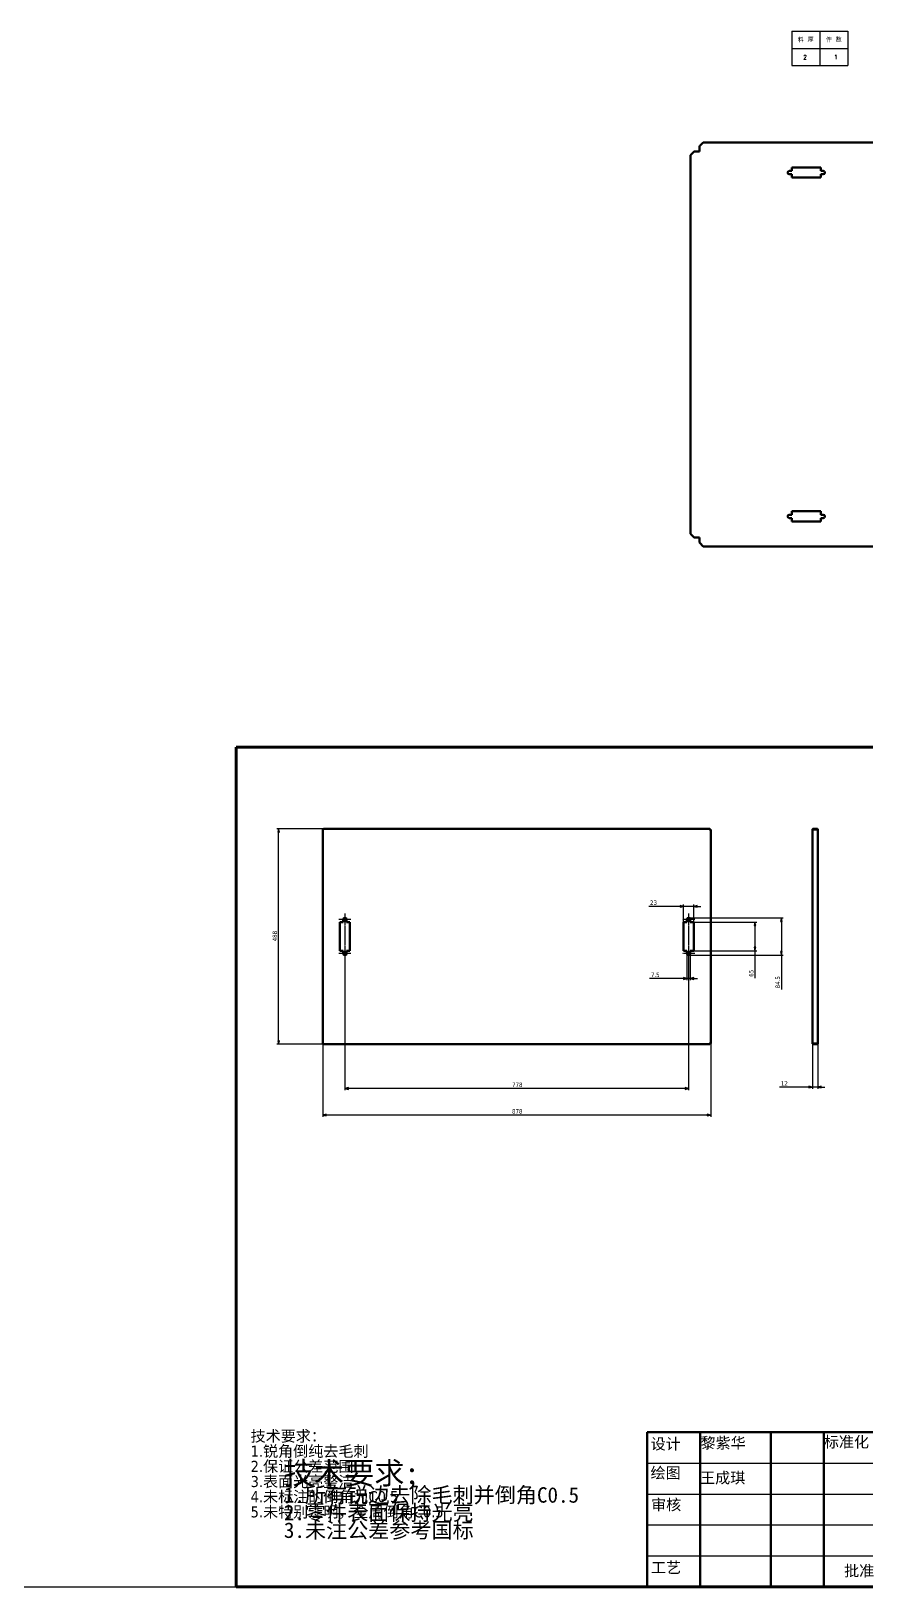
# Model space of a CAD drawing. Header units: millimetres. Extents: x 1472 to 285341, y -86221 to 5170.
# Drawn here: x 29286 to 31175, y 1332 to 4853 of the extents above; entities that cross this region are included whole.
import ezdxf
from ezdxf.enums import TextEntityAlignment as Align

# ---------------------------------------------------------------- set-up
doc = ezdxf.new("R2010")
doc.units = ezdxf.units.MM
doc.linetypes.add('CHAIN', pattern=[0.3543, 0.2362, -0.0295, 0.0591, -0.0295])
for name, color, linetype, lineweight, true_color in [('中心标记 (ISO)', 1, 'Continuous', 25, 0xff0000), ('中心线 (ISO)', 1, 'Continuous', 25, 0xff0000), ('尺寸 (ISO)', 5, 'Continuous', 25, 0x0000ff)]:
    doc.layers.add(name, color=color, linetype=linetype, lineweight=lineweight, true_color=true_color)
for name, color, linetype, lineweight in [('可见 (ISO)', 7, 'Continuous', 50), ('图框 (ISO)', 7, 'Continuous', 70), ('标题 (ISO)', 7, 'Continuous', 50), ('符号 (ISO)', 7, 'Continuous', 25)]:
    doc.layers.add(name, color=color, linetype=linetype, lineweight=lineweight)
doc.styles.add('DIM', font='romans.shx', dxfattribs={"width": 0.8, "bigfont": 'bigfont.shx'})
doc.styles.get("Standard").update_dxf_attribs({"font": 'arial.ttf'})
doc.styles.add('文本样式19', font='tahoma.ttf')
doc.styles.add('文本样式91', font='tahoma.ttf')
doc.styles.add('注释文本 (ISO)', font='tahoma.ttf')
doc.dimstyles.new('默认 (GB)', dxfattribs={"dimscale": 4, "dimtxt": 2.5, "dimasz": 2, "dimexe": 1, "dimexo": 0, "dimgap": 0.75, "dimtad": 1, "dimtoh": 1, "dimrnd": 1e-08, "dimdsep": 46, "dimtxsty": '注释文本 (ISO)', "dimblk": 'Filled-1', "dimcen": 0.09, "dimdle": 10, "dimclrd": 256, "dimclre": 256, "dimclrt": 256, "dimaunit": 1, "dimazin": 2, "dimtfac": 0.8, "dimtdec": 3, "dimtmove": 0, "dimatfit": 3, "dimldrblk": 'Filled-2', "dimfxl": 0, "dimtolj": 1, "dimtzin": 0, "dimlwd": -1, "dimlwe": -1, "dimarcsym": 0})

# ---------------------------------------------------------------- blocks, each defined once
blk = doc.blocks.new('图框 A3-A4')
at = {"layer": '图框 (ISO)'}
for p, q in [((287, 200), (10, 200)), ((10, 200), (10, 10)), ((287, 10), (287, 200)), ((10, 10), (287, 10))]:
    blk.add_line(p, q, dxfattribs=at)
blk = doc.blocks.new('标题栏 GB1')
at = {"layer": '标题 (ISO)'}
for p, q in [((361.15, 211.7), (366.21, 218.12)), ((361.15, 211.7), (359.01, 214.46)), ((359.01, 214.46), (363.33, 214.46)), ((194.57, 65.23), (194.57, 72.23)), ((194.57, 72.23), (378.57, 72.23)), ((206.57, 65.23), (206.57, 72.23)), ((222.57, 65.23), (222.57, 72.23)), ((234.57, 65.23), (234.57, 72.23)), ((250.57, 65.23), (250.57, 72.23)), ((262.57, 65.23), (262.57, 72.23)), ((273.31, 65.23), (273.31, 72.23)), ((317.57, 65.23), (317.57, 72.23)), ((378.57, 72.23), (378.57, 65.23)), ((194.57, 37.23), (194.57, 65.23)), ((206.57, 37.23), (206.57, 65.23)), ((222.57, 44.23), (222.57, 65.23)), ((234.57, 37.23), (234.57, 65.23)), ((250.57, 37.23), (250.57, 65.23)), ((262.57, 37.23), (262.57, 65.23)), ((273.31, 65.23), (273.31, 37.23)), ((317.57, 55.23), (317.57, 65.23)), ((378.57, 65.23), (378.57, 37.23)), ((317.57, 55.23), (317.57, 46.23)), ((366.57, 53.06), (362.57, 52.06)), ((366.57, 48.06), (366.57, 53.06)), ((362.57, 52.06), (362.57, 49.06)), ((305.57, 46.23), (305.57, 37.23)), ((362.57, 49.06), (366.57, 48.06)), ((222.57, 44.23), (222.57, 37.23)), ((378.57, 37.23), (194.57, 37.23))]:
    blk.add_line(p, q, dxfattribs=at)
at = {"layer": '标题 (ISO)', "lineweight": 25}
for p, q in [((194.57, 65.23), (273.31, 65.23)), ((273.31, 65.23), (378.57, 65.23)), ((194.57, 58.23), (273.31, 58.23)), ((332.57, 55.23), (273.31, 55.23)), ((279.81, 55.23), (279.81, 46.23)), ((286.31, 55.23), (286.31, 46.23)), ((332.57, 55.23), (378.57, 55.23)), ((358.57, 55.23), (358.57, 46.23)), ((372.58, 53.56), (372.58, 47.56)), ((194.57, 51.23), (273.31, 51.23)), ((361.32, 50.56), (367.88, 50.56)), ((368.55, 50.56), (370.07, 50.56)), ((370.07, 50.56), (376.97, 50.56)), ((273.31, 46.23), (378.57, 46.23)), ((358.57, 46.23), (358.57, 37.23)), ((194.57, 44.23), (273.31, 44.23))]:
    blk.add_line(p, q, dxfattribs=at)
at = {"layer": '标题 (ISO)', "lineweight": 50}
for p, q in [((292.81, 65.23), (292.81, 46.23)), ((332.57, 65.23), (332.57, 37.23))]:
    blk.add_line(p, q, dxfattribs=at)
at = {"layer": '标题 (ISO)'}
for radius in [2.5, 1.5]:
    blk.add_circle((372.57, 50.56), radius, dxfattribs=at)
at = {"layer": '标题 (ISO)', "style": '注释文本 (ISO)'}
blk.add_text('阶段标记', height=2.5, dxfattribs=at).set_placement((283.06, 60.23), align=Align.MIDDLE_CENTER)
for s, insert, char_height, attachment_point in [('\\fTahoma|b0|i0;\\H3.5000;6.3', (357.6, 220.71), 3.5, 1), ('\\fTahoma|b0|i0;\\H3.5000;其余', (347.8, 213.91), 3.5, 1), ('\\fTahoma|b0|i0;设计', (195.38, 70.83), 2.5, 1), ('\\f仿宋|b0|i0;\\H2.5000;黎紫华', (206.66, 71.05), 2.5, 1), ('\\fTahoma|b0|i0;标准化', (234.57, 71.28), 2.5, 1), ('助记码：K255-1', (274.11, 71.21), 2.5, 1), ('\\fTahoma|b0|i0;\\W1.30;\\H2.0000;广州\\fArial|b0|i0;\\W1.30;\\H2.0000;蓝海\\fTahoma|b0|i0;\\W1.30;\\H2.0000;智能科技有限公司', (348.5, 68.73), 2, 5), ('\\fTahoma|b0|i0;绘图', (195.35, 64.28), 2.5, 1), ('\\fTahoma|b0|i0;材料：', (293.76, 64.39), 2.5, 1), ('\\fTahoma|b0|i0;数量：', (319.04, 64.37), 2.5, 1), ('\\fTahoma|b0|i0;设备名称：', (333.96, 64.5), 2.5, 1), ('保温杯生产', (342.05, 60.22), 2.5, 1), ('\\fTahoma|b0|i0;审核', (195.48, 57.07), 2.5, 1), ('\\fTahoma|b0|i0;热处理：', (318.29, 54.82), 2.5, 1), ('\\fTahoma|b0|i0;模块名称：', (274.14, 45.81), 2.5, 1), ('\\fTahoma|b0|i0;零件名称：', (306.59, 45.8), 2.5, 1), ('\\fTahoma|b0|i0;零件代号：', (333.25, 45.9), 2.5, 1), ('\\fTahoma|b0|i0;批准', (242.57, 40.73), 2.5, 5), ('1', (364.63, 42.81), 2.5, 1), ('三维机械手', (282.42, 41.45), 2.5, 1)]:
    blk.add_mtext(s, dxfattribs=dict(at, insert=insert, char_height=char_height, attachment_point=attachment_point))
at = {"layer": '标题 (ISO)', "insert": (104.85, 72.61), "char_height": 2.5, "attachment_point": 1, "line_spacing_factor": 0.823237, "style": '注释文本 (ISO)'}
blk.add_mtext('\\fTahoma|b0|i0;技术要求：\\P1.锐角倒纯去毛刺\\P2.保证公差范围\\P3.表面光亮整洁\\P4.未标注的倒角为C0.5\\P5.未特别注明，全周倒角C0.5\\P', dxfattribs=at)
at = {"layer": '标题 (ISO)', "char_height": 2.5, "attachment_point": 1, "style": '注释文本 (ISO)'}
for s, insert, width in [('\\f仿宋|b0|i0;\\H2.5000;王成琪', (206.57, 63.16), 11.2281), ('\\fTahoma|b0|i0;表面处理：', (293.74, 54.71), 17.19), ('\\fTahoma|b0|i0;工艺', (195.45, 42.85), 6.876), ('\\fTahoma|b0|i0;  共   套', (358.32, 43.18), 17.7919)]:
    blk.add_mtext(s, dxfattribs=dict(at, insert=insert, width=width))
at = {"layer": '标题 (ISO)', "insert": (333.72, 52.37), "char_height": 2.5, "width": 27.2374, "attachment_point": 1, "line_spacing_factor": 0.987884, "style": '注释文本 (ISO)'}
blk.add_mtext('共10 张 第7 张', dxfattribs=at)
at = {"layer": '标题 (ISO)'}
for tag, p, height, style in [('材料_001', (293.5, 56.7), 2.5, '注释文本 (ISO)'), ('零件代号_001', (306.4, 37.87), 2, '文本样式91'), ('描述_001', (333.1, 38.7), 2, '文本样式91')]:
    blk.add_attdef(tag, p, '', height=height, dxfattribs=dict(at, style=style))
at = {"layer": '标题 (ISO)', "style": '文本样式91'}
blk.add_attdef('热处理', text='', height=2, dxfattribs=at).set_placement((318.2, 50.63), align=Align.TOP_LEFT)
at = {"layer": '标题 (ISO)', "style": '文本样式19'}
for tag, p in [('工程核准人', (256.57, 40.73)), ('工程批准日期', (267.94, 40.73))]:
    blk.add_attdef(tag, text='', height=1, dxfattribs=at).set_placement(p, align=Align.MIDDLE_CENTER)
blk = doc.blocks.new('Filled-1')
at = {"color": 0}
for p, q in [((0, 0), (-1, 0.25)), ((-1, 0.25), (-1, -0.25)), ((-1, 0), (0, 0)), ((-1, -0.25), (0, 0))]:
    blk.add_line(p, q, dxfattribs=at)
at = {"color": 0, "flags": 128}
blk.add_lwpolyline([(-1, -0.25), (0, 0), (-1, 0.25), (-1, -0.25)], dxfattribs=at)
at = {"color": 0}
blk.add_solid([(-1, -0.25), (0, 0), (-1, 0.25), (-1, -0.25)], dxfattribs=at)
blk = doc.blocks.new('*D295')
at = {"layer": 'Defpoints', "color": 0, "transparency": 16777216}
for p in [(29946.2, 2562.4), (30824.2, 2562.4), (29946.2, 2400)]:
    blk.add_point(p, dxfattribs=at)
at = {"layer": '尺寸 (ISO)', "transparency": 16777216}
for p, q in [((29946.2, 2562.4), (29946.2, 2396)), ((30824.2, 2562.4), (30824.2, 2396)), ((30816.2, 2400), (29954.2, 2400))]:
    blk.add_line(p, q, dxfattribs=at)
at = {"layer": '尺寸 (ISO)', "transparency": 16777216, "xscale": 8, "yscale": 8, "zscale": 8, "rotation": 180}
blk.add_blockref('Filled-1', (29946.2, 2400), dxfattribs=at)
at = {"layer": '尺寸 (ISO)', "transparency": 16777216, "xscale": 8, "yscale": 8, "zscale": 8}
blk.add_blockref('Filled-1', (30824.2, 2400), dxfattribs=at)
at = {"layer": '尺寸 (ISO)', "transparency": 16777216, "insert": (30374.6, 2413.4), "char_height": 10, "attachment_point": 1, "style": '注释文本 (ISO)'}
blk.add_mtext('\\A1;878', dxfattribs=at)
blk = doc.blocks.new('Filled-2')
at = {"color": 0}
for p, q in [((0, 0), (-1, 0.125)), ((-1, 0.125), (-1, -0.125)), ((-1, 0), (0, 0)), ((-1, -0.125), (0, 0))]:
    blk.add_line(p, q, dxfattribs=at)
at = {"color": 0, "flags": 128}
blk.add_lwpolyline([(-1, -0.125), (0, 0), (-1, 0.125), (-1, -0.125)], dxfattribs=at)
at = {"color": 0}
blk.add_solid([(-1, -0.125), (0, 0), (-1, 0.125), (-1, -0.125)], dxfattribs=at)
blk = doc.blocks.new('*D296')
at = {"layer": 'Defpoints', "color": 0, "transparency": 16777216}
for p in [(29846.2, 3048), (29948.6, 3048), (29948.6, 2560)]:
    blk.add_point(p, dxfattribs=at)
at = {"layer": '尺寸 (ISO)', "transparency": 16777216}
for p, q in [((29948.6, 3048), (29842.2, 3048)), ((29846.2, 2568), (29846.2, 3040)), ((29948.6, 2560), (29842.2, 2560))]:
    blk.add_line(p, q, dxfattribs=at)
at = {"layer": '尺寸 (ISO)', "transparency": 16777216, "xscale": 8, "yscale": 8, "zscale": 8}
for p, rotation in [((29846.2, 3048), 90), ((29846.2, 2560), 270)]:
    blk.add_blockref('Filled-1', p, dxfattribs=dict(at, rotation=rotation))
at = {"layer": '尺寸 (ISO)', "transparency": 16777216, "insert": (29832.7, 2793), "char_height": 10, "attachment_point": 1, "rotation": 90, "style": '注释文本 (ISO)'}
blk.add_mtext('\\A1;488', dxfattribs=at)
blk = doc.blocks.new('*D297')
at = {"layer": 'Defpoints', "color": 0, "transparency": 16777216}
for p in [(29996.2, 2751.7), (30774.2, 2761.7), (29996.2, 2460)]:
    blk.add_point(p, dxfattribs=at)
at = {"layer": '尺寸 (ISO)', "transparency": 16777216}
for p, q in [((29996.2, 2751.7), (29996.2, 2456)), ((30774.2, 2761.7), (30774.2, 2456)), ((30766.2, 2460), (30004.2, 2460))]:
    blk.add_line(p, q, dxfattribs=at)
at = {"layer": '尺寸 (ISO)', "transparency": 16777216, "xscale": 8, "yscale": 8, "zscale": 8, "rotation": 180}
blk.add_blockref('Filled-1', (29996.2, 2460), dxfattribs=at)
at = {"layer": '尺寸 (ISO)', "transparency": 16777216, "xscale": 8, "yscale": 8, "zscale": 8}
blk.add_blockref('Filled-1', (30774.2, 2460), dxfattribs=at)
at = {"layer": '尺寸 (ISO)', "transparency": 16777216, "insert": (30374.6, 2473.4), "char_height": 10, "attachment_point": 1, "style": '注释文本 (ISO)'}
blk.add_mtext('\\A1;778', dxfattribs=at)
blk = doc.blocks.new('*D298')
at = {"layer": 'Defpoints', "color": 0, "transparency": 16777216}
for p in [(30785.7, 2836.5), (30785.7, 2771.5), (30924.2, 2771.5)]:
    blk.add_point(p, dxfattribs=at)
at = {"layer": '尺寸 (ISO)', "transparency": 16777216}
for p, q in [((30785.7, 2836.5), (30928.2, 2836.5)), ((30924.2, 2828.5), (30924.2, 2779.5)), ((30785.7, 2771.5), (30928.2, 2771.5)), ((30924.2, 2771.5), (30924.2, 2709.8))]:
    blk.add_line(p, q, dxfattribs=at)
at = {"layer": '尺寸 (ISO)', "transparency": 16777216, "xscale": 8, "yscale": 8, "zscale": 8}
for p, rotation in [((30924.2, 2836.5), 90), ((30924.2, 2771.5), 270)]:
    blk.add_blockref('Filled-1', p, dxfattribs=dict(at, rotation=rotation))
at = {"layer": '尺寸 (ISO)', "transparency": 16777216, "insert": (30910.8, 2712.8), "char_height": 10, "attachment_point": 1, "rotation": 90, "style": '注释文本 (ISO)'}
blk.add_mtext('\\A1;65', dxfattribs=at)
blk = doc.blocks.new('*D299')
at = {"layer": 'Defpoints', "color": 0, "transparency": 16777216}
for p in [(30774.2, 2846.2), (30774.2, 2761.7), (30984.2, 2761.7)]:
    blk.add_point(p, dxfattribs=at)
at = {"layer": '尺寸 (ISO)', "transparency": 16777216}
for p, q in [((30774.2, 2846.2), (30988.2, 2846.2)), ((30984.2, 2838.2), (30984.2, 2769.7)), ((30774.2, 2761.7), (30988.2, 2761.7)), ((30984.2, 2761.7), (30984.2, 2683.8))]:
    blk.add_line(p, q, dxfattribs=at)
at = {"layer": '尺寸 (ISO)', "transparency": 16777216, "xscale": 8, "yscale": 8, "zscale": 8}
for p, rotation in [((30984.2, 2846.2), 90), ((30984.2, 2761.7), 270)]:
    blk.add_blockref('Filled-1', p, dxfattribs=dict(at, rotation=rotation))
at = {"layer": '尺寸 (ISO)', "transparency": 16777216, "insert": (30970.7, 2686.8), "char_height": 10, "attachment_point": 1, "rotation": 90, "style": '注释文本 (ISO)'}
blk.add_mtext('\\A1;84.5', dxfattribs=at)
blk = doc.blocks.new('*D300')
at = {"layer": 'Defpoints', "color": 0, "transparency": 16777216}
for p in [(30762.7, 2872.1), (30762.7, 2836.5), (30785.7, 2836.5)]:
    blk.add_point(p, dxfattribs=at)
at = {"layer": '尺寸 (ISO)', "transparency": 16777216}
for p, q in [((30754.7, 2872.1), (30683.8, 2872.1)), ((30762.7, 2836.5), (30762.7, 2876.1)), ((30785.7, 2872.1), (30762.7, 2872.1)), ((30785.7, 2836.5), (30785.7, 2876.1)), ((30793.7, 2872.1), (30801.7, 2872.1))]:
    blk.add_line(p, q, dxfattribs=at)
at = {"layer": '尺寸 (ISO)', "transparency": 16777216, "xscale": 8, "yscale": 8, "zscale": 8}
blk.add_blockref('Filled-1', (30762.7, 2872.1), dxfattribs=at)
at = {"layer": '尺寸 (ISO)', "transparency": 16777216, "xscale": 8, "yscale": 8, "zscale": 8, "rotation": 180}
blk.add_blockref('Filled-1', (30785.7, 2872.1), dxfattribs=at)
at = {"layer": '尺寸 (ISO)', "transparency": 16777216, "insert": (30686.8, 2885.5), "char_height": 10, "attachment_point": 1, "style": '注释文本 (ISO)'}
blk.add_mtext('\\A1;23', dxfattribs=at)
blk = doc.blocks.new('*D301')
at = {"layer": 'Defpoints', "color": 0, "transparency": 16777216}
for p in [(30770.4, 2765.5), (30777.9, 2765.5), (30770.4, 2709)]:
    blk.add_point(p, dxfattribs=at)
at = {"layer": '尺寸 (ISO)', "transparency": 16777216}
for p, q in [((30770.4, 2765.5), (30770.4, 2705)), ((30777.9, 2765.5), (30777.9, 2705)), ((30762.4, 2709), (30685.9, 2709)), ((30777.9, 2709), (30770.4, 2709)), ((30785.9, 2709), (30793.9, 2709))]:
    blk.add_line(p, q, dxfattribs=at)
at = {"layer": '尺寸 (ISO)', "transparency": 16777216, "xscale": 8, "yscale": 8, "zscale": 8}
blk.add_blockref('Filled-1', (30770.4, 2709), dxfattribs=at)
at = {"layer": '尺寸 (ISO)', "transparency": 16777216, "xscale": 8, "yscale": 8, "zscale": 8, "rotation": 180}
blk.add_blockref('Filled-1', (30777.9, 2709), dxfattribs=at)
at = {"layer": '尺寸 (ISO)', "transparency": 16777216, "insert": (30688.9, 2722.2), "char_height": 10, "attachment_point": 1, "style": '注释文本 (ISO)'}
blk.add_mtext('\\A1;7.5', dxfattribs=at)
blk = doc.blocks.new('*D302')
at = {"layer": 'Defpoints', "color": 0, "transparency": 16777216}
for p in [(31054.4, 2563.2), (31066.4, 2562.4), (31054.4, 2463.2)]:
    blk.add_point(p, dxfattribs=at)
at = {"layer": '尺寸 (ISO)', "transparency": 16777216}
for p, q in [((31054.4, 2563.2), (31054.4, 2459.2)), ((31066.4, 2562.4), (31066.4, 2459.2)), ((31046.4, 2463.2), (30980, 2463.2)), ((31066.4, 2463.2), (31054.4, 2463.2)), ((31074.4, 2463.2), (31082.4, 2463.2))]:
    blk.add_line(p, q, dxfattribs=at)
at = {"layer": '尺寸 (ISO)', "transparency": 16777216, "xscale": 8, "yscale": 8, "zscale": 8}
blk.add_blockref('Filled-1', (31054.4, 2463.2), dxfattribs=at)
at = {"layer": '尺寸 (ISO)', "transparency": 16777216, "xscale": 8, "yscale": 8, "zscale": 8, "rotation": 180}
blk.add_blockref('Filled-1', (31066.4, 2463.2), dxfattribs=at)
at = {"layer": '尺寸 (ISO)', "transparency": 16777216, "insert": (30983, 2476.4), "char_height": 10, "attachment_point": 1, "style": '注释文本 (ISO)'}
blk.add_mtext('\\A1;12', dxfattribs=at)
blk = doc.blocks.new('加工')
at = {"layer": '符号 (ISO)', "insert": (-36.68, 11.05), "char_height": 2.5, "width": 80.4946, "attachment_point": 1, "line_spacing_factor": 0.683636, "style": '注释文本 (ISO)'}
blk.add_mtext('{\\fFangSong|b0|i0|c134|p49;\\H2x;技术要求\\fFangSong|b0|i0|c0|p49;;\\P\\H0.7x;1.\\fFangSong|b0|i0|c134|p49;所有锐边去除毛刺并倒角\\fFangSong|b0|i0|c0|p49;C0.5\\H2.12498x; \\H0.47059x;\\P2.\\fFangSong|b0|i0|c134|p49;零件表面保持光亮\\H1.84035x; \\H0.54337x;\\P\\fFangSong|b0|i0|c0|p49;3.\\fFangSong|b0|i0|c134|p49;未注公差参考国标\\H1.80945x; }', dxfattribs=at)
blk = doc.blocks.new('*T31')
at = {"color": 0, "linetype": 'ByBlock', "lineweight": -2, "transparency": 16777216}
for p, q in [((0, 0), (127, 0)), ((0, 0), (0, -78)), ((63.5, 0), (63.5, -78)), ((127, 0), (127, -78)), ((0, -39), (127, -39)), ((0, -78), (127, -78))]:
    blk.add_line(p, q, dxfattribs=at)
at = {"color": 0, "transparency": 16777216, "char_height": 10, "width": 60.5, "attachment_point": 5}
for s, insert in [('{\\fSimSun|b0|i0|c134|p2;料 厚}', (31.75, -19.5)), ('{\\fSimSun|b0|i0|c134|p2;件 数}', (95.25, -19.5))]:
    blk.add_mtext(s, dxfattribs=dict(at, insert=insert))
blk = doc.blocks.new('拆图参数')
blk.add_blockref('*T31', (-63.5, 78))
at = {"style": 'DIM', "width": 0.8}
blk.add_attdef('6', text='', height=10, dxfattribs=at).set_placement((-37.1, 18.9), align=Align.MIDDLE_LEFT)
blk.add_attdef('1', text='', height=10, dxfattribs=at).set_placement((36.6, 19.3), align=Align.MIDDLE_CENTER)

msp = doc.modelspace()

# ---------------------------------------------------------------- linework, layer by layer
msp.add_line((2580.4943, 1332.2076), (59870.06257, 1332.2076))
at = {"layer": '中心标记 (ISO)', "linetype": 'CHAIN', "ltscale": 3.05572}
for p, q in [((30009.9006, 2842.4689), (29982.4006, 2842.4689)), ((30787.9006, 2842.4689), (30760.4006, 2842.4689)), ((30009.9006, 2765.4689), (29982.4006, 2765.4689)), ((30787.9006, 2765.4689), (30760.4006, 2765.4689))]:
    msp.add_line(p, q, dxfattribs=at)
at = {"layer": '中心线 (ISO)', "linetype": 'CHAIN', "ltscale": 11.612018}
for p, q in [((29996.1506, 2856.2189), (29996.1506, 2751.7189)), ((30774.1506, 2856.2189), (30774.1506, 2751.7189))]:
    msp.add_line(p, q, dxfattribs=at)
at = {"layer": '可见 (ISO)'}
for p, q in [((30778.64273, 4571.86061), (30786.24273, 4579.46061)), ((30788.95707, 4580.66061), (30796.15707, 4580.66061)), ((30796.15707, 4580.66061), (30796.15707, 4580.30914)), ((30796.15707, 4580.30914), (30798.8714, 4580.30914)), ((30798.51993, 4583.02348), (30798.51993, 4590.22348)), ((30798.8714, 4583.02348), (30798.51993, 4583.02348)), ((30798.8714, 4580.30914), (30798.8714, 4583.02348)), ((30799.71993, 4592.93781), (30807.31993, 4600.53781)), ((30807.31993, 4600.53781), (31273.62288, 4600.53781)), ((30778.64273, 3715.55767), (30778.64273, 4571.86061)), ((31007.9714, 4536.45914), (31007.9714, 4544.20914)), ((31007.9714, 4544.20914), (31072.9714, 4544.20914)), ((31072.9714, 4544.20914), (31072.9714, 4536.45914)), ((31001.9714, 4536.45914), (31007.9714, 4536.45914)), ((31007.9714, 4528.95914), (31001.9714, 4528.95914)), ((31007.9714, 4521.20914), (31007.9714, 4528.95914)), ((31072.9714, 4521.20914), (31007.9714, 4521.20914)), ((31072.9714, 4536.45914), (31078.9714, 4536.45914)), ((31078.9714, 4528.95914), (31072.9714, 4528.95914)), ((31072.9714, 4528.95914), (31072.9714, 4521.20914)), ((31001.9714, 3758.45914), (31007.9714, 3758.45914)), ((31007.9714, 3750.95914), (31001.9714, 3750.95914)), ((31007.9714, 3758.45914), (31007.9714, 3766.20914)), ((31007.9714, 3766.20914), (31072.9714, 3766.20914)), ((31007.9714, 3743.20914), (31007.9714, 3750.95914)), ((31072.9714, 3743.20914), (31007.9714, 3743.20914)), ((31072.9714, 3766.20914), (31072.9714, 3758.45914)), ((31072.9714, 3758.45914), (31078.9714, 3758.45914)), ((31078.9714, 3750.95914), (31072.9714, 3750.95914)), ((31072.9714, 3750.95914), (31072.9714, 3743.20914)), ((30786.24273, 3707.95767), (30778.64273, 3715.55767)), ((30796.15707, 3706.75767), (30788.95707, 3706.75767)), ((30796.15707, 3707.10914), (30796.15707, 3706.75767)), ((30798.8714, 3707.10914), (30796.15707, 3707.10914)), ((30798.51993, 3704.3948), (30798.8714, 3704.3948)), ((30798.51993, 3697.1948), (30798.51993, 3704.3948)), ((30798.8714, 3704.3948), (30798.8714, 3707.10914)), ((30807.31993, 3686.88047), (30799.71993, 3694.48047)), ((31273.62288, 3686.88047), (30807.31993, 3686.88047)), ((29946.1506, 3045.92037), (29946.1506, 3045.5689)), ((29947.3506, 3045.92037), (29946.1506, 3045.92037)), ((29948.5506, 3045.5689), (29946.1506, 3045.5689)), ((29946.1506, 2562.3689), (29946.1506, 3045.5689)), ((29947.70207, 3045.5689), (29947.3506, 3045.92037)), ((29947.3506, 3045.5689), (29947.3506, 3045.92037)), ((29948.5506, 3047.9689), (29948.19913, 3047.9689)), ((29948.19913, 3046.7689), (29948.19913, 3047.9689)), ((29948.5506, 3046.41743), (29948.19913, 3046.7689)), ((29948.5506, 3046.7689), (29948.19913, 3046.7689)), ((29948.5506, 3047.9689), (29948.5506, 3045.5689)), ((29948.5506, 3047.9689), (30821.7506, 3047.9689)), ((30822.10207, 3047.9689), (30821.7506, 3047.9689)), ((30821.7506, 3045.5689), (30821.7506, 3047.9689)), ((30821.7506, 3046.41743), (30822.10207, 3046.7689)), ((30821.7506, 3046.7689), (30822.10207, 3046.7689)), ((30824.1506, 3045.5689), (30821.7506, 3045.5689)), ((30822.10207, 3046.7689), (30822.10207, 3047.9689)), ((30822.59913, 3045.5689), (30822.9506, 3045.92037)), ((30822.9506, 3045.92037), (30824.1506, 3045.92037)), ((30822.9506, 3045.5689), (30822.9506, 3045.92037)), ((30824.1506, 3045.5689), (30824.1506, 3045.92037)), ((30824.1506, 3045.5689), (30824.1506, 2562.3689)), ((31055.07835, 3045.5689), (31054.37541, 3045.5689)), ((31054.37541, 3045.5689), (31054.37541, 3044.72037)), ((31054.37541, 2563.21743), (31054.37541, 3044.72037)), ((31063.97541, 3047.9689), (31056.77541, 3047.9689)), ((31063.97541, 3046.7689), (31056.77541, 3046.7689)), ((31056.77541, 3045.92037), (31063.97541, 3045.92037)), ((31063.97541, 3046.7689), (31063.97541, 3047.9689)), ((31063.97541, 3045.92037), (31063.97541, 3045.5689)), ((31066.37541, 3045.5689), (31063.97541, 3045.5689)), ((31066.37541, 3045.5689), (31066.37541, 2562.3689)), ((29984.6506, 2836.4689), (29992.4006, 2836.4689)), ((29984.6506, 2771.4689), (29984.6506, 2836.4689)), ((29992.4006, 2836.4689), (29992.4006, 2842.4689)), ((29999.9006, 2842.4689), (29999.9006, 2836.4689)), ((29999.9006, 2836.4689), (30007.6506, 2836.4689)), ((30007.6506, 2836.4689), (30007.6506, 2771.4689)), ((30762.6506, 2836.4689), (30770.4006, 2836.4689)), ((30762.6506, 2771.4689), (30762.6506, 2836.4689)), ((30770.4006, 2836.4689), (30770.4006, 2842.4689)), ((30777.9006, 2842.4689), (30777.9006, 2836.4689)), ((30777.9006, 2836.4689), (30785.6506, 2836.4689)), ((30785.6506, 2836.4689), (30785.6506, 2771.4689)), ((29992.4006, 2771.4689), (29984.6506, 2771.4689)), ((29992.4006, 2765.4689), (29992.4006, 2771.4689)), ((30007.6506, 2771.4689), (29999.9006, 2771.4689)), ((29999.9006, 2771.4689), (29999.9006, 2765.4689)), ((30770.4006, 2771.4689), (30762.6506, 2771.4689)), ((30770.4006, 2765.4689), (30770.4006, 2771.4689)), ((30785.6506, 2771.4689), (30777.9006, 2771.4689)), ((30777.9006, 2771.4689), (30777.9006, 2765.4689)), ((29946.1506, 2562.3689), (29946.1506, 2562.01743)), ((29946.1506, 2562.3689), (29948.5506, 2562.3689)), ((29947.3506, 2562.01743), (29946.1506, 2562.01743)), ((29947.70207, 2562.3689), (29947.3506, 2562.01743)), ((29947.3506, 2562.3689), (29947.3506, 2562.01743)), ((29948.5506, 2561.52037), (29948.19913, 2561.1689)), ((29948.5506, 2561.1689), (29948.19913, 2561.1689)), ((29948.19913, 2561.1689), (29948.19913, 2559.9689)), ((29948.19913, 2559.9689), (29948.5506, 2559.9689)), ((29948.5506, 2562.3689), (29948.5506, 2559.9689)), ((30821.7506, 2559.9689), (29948.5506, 2559.9689)), ((30821.7506, 2559.9689), (30821.7506, 2562.3689)), ((30821.7506, 2562.3689), (30824.1506, 2562.3689)), ((30821.7506, 2561.52037), (30822.10207, 2561.1689)), ((30821.7506, 2561.1689), (30822.10207, 2561.1689)), ((30821.7506, 2559.9689), (30822.10207, 2559.9689)), ((30822.10207, 2561.1689), (30822.10207, 2559.9689)), ((30822.59913, 2562.3689), (30822.9506, 2562.01743)), ((30822.9506, 2562.3689), (30822.9506, 2562.01743)), ((30822.9506, 2562.01743), (30824.1506, 2562.01743)), ((30824.1506, 2562.01743), (30824.1506, 2562.3689)), ((31054.37541, 2563.21743), (31054.37541, 2562.3689)), ((31055.07835, 2562.3689), (31054.37541, 2562.3689)), ((31063.97541, 2562.01743), (31056.77541, 2562.01743)), ((31063.97541, 2561.1689), (31056.77541, 2561.1689)), ((31056.77541, 2559.9689), (31063.97541, 2559.9689)), ((31063.97541, 2562.3689), (31063.97541, 2562.01743)), ((31063.97541, 2562.3689), (31066.37541, 2562.3689)), ((31063.97541, 2561.1689), (31063.97541, 2559.9689))]:
    msp.add_line(p, q, dxfattribs=at)
for centre, radius, start, end in [((31001.9714, 4532.70914), 3.75, 90, 270), ((31078.9714, 4532.70914), 3.75, 270, 90), ((31001.9714, 3754.70914), 3.75, 90, 270), ((31078.9714, 3754.70914), 3.75, 270, 90), ((31056.77541, 3045.5689), 1.2, 90, 170.63446076), ((31063.97541, 3045.5689), 2.4, 0, 90), ((31063.97541, 3045.5689), 1.2, 0, 90), ((29996.1506, 2842.4689), 3.75, 0, 180), ((30774.1506, 2842.4689), 3.75, 0, 180), ((29996.1506, 2765.4689), 3.75, 180, 0), ((30774.1506, 2765.4689), 3.75, 180, 0), ((31056.77541, 2562.3689), 1.2, 189.36553924, 270), ((31063.97541, 2562.3689), 2.4, 270, 0), ((31063.97541, 2562.3689), 1.2, 270, 0)]:
    msp.add_arc(centre, radius, start, end, dxfattribs=at)
for points, knots in [([(30786.24273, 4579.46061), (30787.05336, 4580.02355), (30787.86398, 4580.55301), (30788.67461, 4580.64462), (30788.76876, 4580.65526), (30788.86291, 4580.66061), (30788.95707, 4580.66061)], [-1.5707963268, -1.5707963268, -1.5707963268, -1.5707963268, -0.1634618163, -0.1634618163, -0.1634618163, 0, 0, 0, 0]), ([(30798.51993, 4590.22348), (30798.51993, 4590.31763), (30798.52529, 4590.41178), (30798.53593, 4590.50594), (30798.62754, 4591.31656), (30799.157, 4592.12719), (30799.71993, 4592.93781)], [0, 0, 0, 0, 0.1634618163, 0.1634618163, 0.1634618163, 1.5707963268, 1.5707963268, 1.5707963268, 1.5707963268]), ([(30788.95707, 3706.75767), (30788.86291, 3706.75767), (30788.76876, 3706.76302), (30788.67461, 3706.77366), (30787.86398, 3706.86527), (30787.05336, 3707.39473), (30786.24273, 3707.95767)], [0, 0, 0, 0, 0.1634618163, 0.1634618163, 0.1634618163, 1.5707963268, 1.5707963268, 1.5707963268, 1.5707963268]), ([(30799.71993, 3694.48047), (30799.157, 3695.29109), (30798.62754, 3696.10172), (30798.53593, 3696.91234), (30798.52529, 3697.0065), (30798.51993, 3697.10065), (30798.51993, 3697.1948)], [-1.5707963268, -1.5707963268, -1.5707963268, -1.5707963268, -0.1634618163, -0.1634618163, -0.1634618163, 0, 0, 0, 0]), ([(31056.77541, 3047.9689), (31055.91993, 3047.9689), (31055.08211, 3047.47273), (31054.67088, 3046.72258), (31054.47805, 3046.37081), (31054.37541, 3045.97006), (31054.37541, 3045.5689)], [0, 0, 0, 0, 1.0693429827, 1.0693429827, 1.0693429827, 1.5707963268, 1.5707963268, 1.5707963268, 1.5707963268]), ([(31054.37541, 3044.72037), (31054.37541, 3045.14811), (31054.87157, 3045.56702), (31055.62173, 3045.77263), (31055.9735, 3045.86905), (31056.37425, 3045.92037), (31056.77541, 3045.92037)], [-1.5707963268, -1.5707963268, -1.5707963268, -1.5707963268, -0.5014533441, -0.5014533441, -0.5014533441, 0, 0, 0, 0]), ([(31056.77541, 2562.01743), (31055.91993, 2562.01743), (31055.08211, 2562.26551), (31054.67088, 2562.64059), (31054.47805, 2562.81647), (31054.37541, 2563.01685), (31054.37541, 2563.21743)], [0, 0, 0, 0, 1.0693429827, 1.0693429827, 1.0693429827, 1.5707963268, 1.5707963268, 1.5707963268, 1.5707963268]), ([(31054.37541, 2562.3689), (31054.37541, 2561.51343), (31054.87157, 2560.6756), (31055.62173, 2560.26438), (31055.9735, 2560.07154), (31056.37425, 2559.9689), (31056.77541, 2559.9689)], [-1.5707963268, -1.5707963268, -1.5707963268, -1.5707963268, -0.5014533441, -0.5014533441, -0.5014533441, 0, 0, 0, 0])]:
    msp.add_open_spline(points, degree=3, knots=knots, dxfattribs=at)

# ---------------------------------------------------------------- block references
msp.add_blockref('拆图参数', (31070.99215, 4774.81003)).add_auto_attribs({'1': '1', '6': '2'})
at = {"xscale": 10, "yscale": 10, "zscale": 10}
for name, p in [('图框 A3-A4', (29650.09898, 1232.2076)), ('加工', (30225.0193, 1504.23616))]:
    msp.add_blockref(name, p, dxfattribs=at)
ref = msp.add_blockref('标题栏 GB1', (28734.38759, 959.95557), dxfattribs=dict(xscale=10, yscale=10, zscale=10))
ref.add_attrib('零件代号_001', '侧面封板b', (31709.20513, 1342.47873), dxfattribs={"layer": '标题 (ISO)', "height": 20, "style": '文本样式91'})
ref.add_attrib('描述_001', 'LH-ZPZ-JJ-05', (32065.38791, 1346.95216), dxfattribs={"layer": '标题 (ISO)', "height": 20.0000003, "style": '文本样式91'})
ref.add_attrib('材料_001', '2.0冷板', (31472.46753, 1528.45416), dxfattribs={"layer": '标题 (ISO)', "height": 25, "style": '注释文本 (ISO)'})

# ---------------------------------------------------------------- dimensions: what is measured, and where the dimension line sits
at = {"layer": '尺寸 (ISO)'}
for base, p1, p2, angle, override, picture, middle in [((29846.1506, 3047.9689), (29948.5506, 2559.9689), (29948.5506, 3047.9689), 90, {"dimtoh": 0, "dimdec": 2, "dimtp": 0, "dimtm": 0, "dimtdec": 2, "dimtofl": 0, "dimatfit": 1}, '*D296', (29846.1506, 2803.8689)), ((30762.6506, 2872.08839), (30785.6506, 2836.4689), (30762.6506, 2836.4689), 180, {"dimtoh": 0, "dimdec": 2, "dimtp": 0, "dimtm": 0, "dimtdec": 2, "dimtofl": 1, "dimatfit": 1}, '*D300', (30693.60241, 2872.08839)), ((30984.1506, 2761.7189), (30774.1506, 2846.2189), (30774.1506, 2761.7189), 90, {"dimtoh": 0, "dimdec": 2, "dimtp": 0, "dimtm": 0, "dimtdec": 2, "dimtofl": 0, "dimatfit": 2}, '*D299', (30984.1506, 2699.57604)), ((30924.1506, 2771.4689), (30785.6506, 2836.4689), (30785.6506, 2771.4689), 90, {"dimtoh": 0, "dimdec": 2, "dimtp": 0, "dimtm": 0, "dimtdec": 2, "dimtofl": 0, "dimatfit": 2}, '*D298', (30924.1506, 2719.61992)), ((29996.1506, 2459.9689), (30774.1506, 2761.7189), (29996.1506, 2751.7189), 180, {"dimtoh": 0, "dimdec": 2, "dimtp": 0, "dimtm": 0, "dimtdec": 2, "dimtofl": 0, "dimatfit": 1}, '*D297', (30385.2506, 2459.9689)), ((30770.4006, 2709.0272), (30777.9006, 2765.4689), (30770.4006, 2765.4689), 180, {"dimtoh": 0, "dimdec": 2, "dimtp": 0, "dimtm": 0, "dimtdec": 2, "dimtofl": 1, "dimatfit": 1}, '*D301', (30697.75775, 2709.0272)), ((29946.1506, 2399.9689), (30824.1506, 2562.3689), (29946.1506, 2562.3689), 180, {"dimtoh": 0, "dimdec": 2, "dimtp": 0, "dimtm": 0, "dimtdec": 2, "dimtofl": 0, "dimatfit": 1}, '*D295', (30385.3506, 2399.9689)), ((31054.37541, 2463.21743), (31066.37541, 2562.3689), (31054.37541, 2563.21743), 180, {"dimtoh": 0, "dimdec": 2, "dimtp": 0, "dimtm": 0, "dimtdec": 2, "dimtofl": 1, "dimatfit": 1}, '*D302', (30989.44126, 2463.21743))]:
    dim = msp.add_linear_dim(base=base, p1=p1, p2=p2, angle=angle, dimstyle='默认 (GB)', override=override, dxfattribs=at)
    dim.commit()
    dim.dimension.update_dxf_attribs({"geometry": picture, "text_midpoint": middle, "dimtype": 160})

doc.saveas('drawing.dxf')
